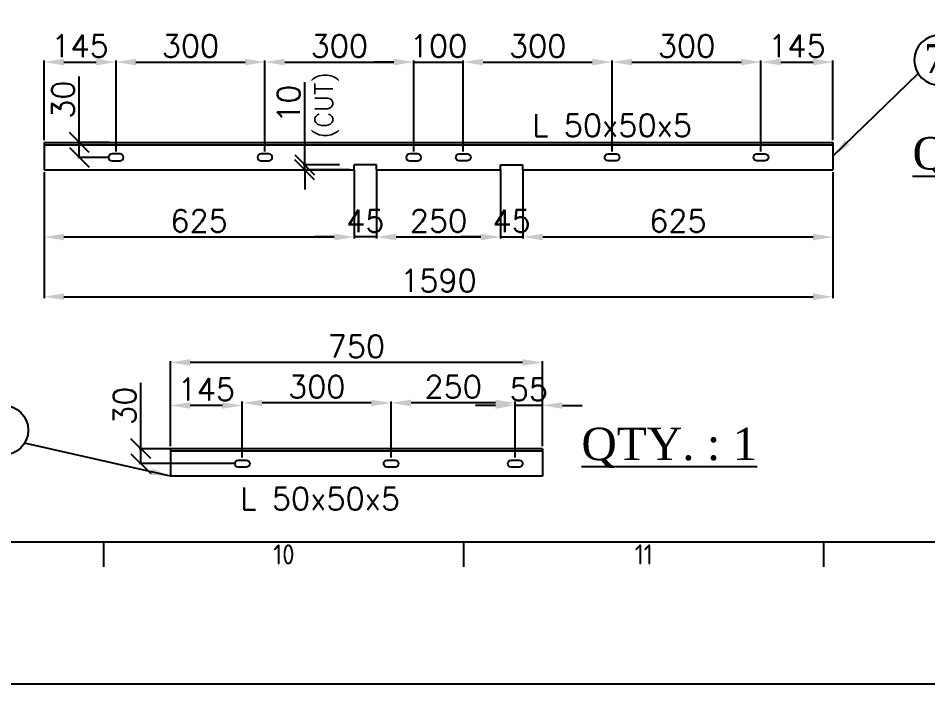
# Model space of a CAD drawing. Header units: inches. Extents: x 212980 to 238967, y -33384 to 2238.
# Drawn here: x 229619 to 231452, y -20732 to -19391 of the extents above; entities that cross this region are included whole.
import ezdxf
from ezdxf.enums import TextEntityAlignment as Align

# ---------------------------------------------------------------- set-up
doc = ezdxf.new("R2010")
doc.units = ezdxf.units.IN
doc.header["$LTSCALE"] = 15
doc.header["$MEASUREMENT"] = 0
doc.linetypes.add('CENTER', pattern=[50.8, 31.75, -6.35, 6.35, -6.35])
doc.layers.get('Defpoints').update_dxf_attribs({"lineweight": 0})
for name, color, linetype in [('2', 3, 'CENTER'), ('5', 8, 'Continuous'), ('CADRE', 5, 'Continuous'), ('TEXT', 1, 'Continuous')]:
    doc.layers.add(name, color=color, linetype=linetype)
doc.styles.add('ISO Proportional', font='isocp.shx')
doc.styles.add('ROMANS', font='ROMANS.shx')
doc.styles.add('style7', font='times.ttf', dxfattribs={"height": 24})
doc.dimstyles.new('11', dxfattribs={"dimtxt": 45, "dimasz": 40, "dimexe": 3, "dimexo": 5, "dimgap": 10, "dimtad": 1, "dimdec": 0, "dimdsep": 46, "dimtxsty": 'ROMANS', "dimcen": 2.5, "dimclrd": 6, "dimclre": 6, "dimclrt": 2, "dimadec": 0, "dimazin": 0, "dimtfac": 1, "dimtdec": 0, "dimtmove": 0, "dimatfit": 3, "dimfxl": 1, "dimarcsym": 0})

# ---------------------------------------------------------------- blocks, each defined once
blk = doc.blocks.new('KADR')
at = {"layer": 'CADRE', "color": 2}
for p, q in [((233351.2, -7198.2), (233351.2, -7100.9)), ((234746.5, -7198.2), (234746.5, -7100.9)), ((236141.9, -7198.2), (236141.9, -7100.9))]:
    blk.add_line(p, q, dxfattribs=at)
at = {"layer": 'CADRE', "color": 1}
blk.add_lwpolyline([(220145.5, -7651), (243248.6, -7651), (243248.6, 8686.2), (220145.5, 8686.2)], close=True, dxfattribs=at)
at = {"layer": 'CADRE'}
blk.add_lwpolyline([(220695.6, -7100.9), (242698.5, -7100.9), (242698.5, 8136.1), (220695.6, 8136.1)], close=True, dxfattribs=at)
at = {"layer": 'CADRE', "color": 2, "style": 'ISO Proportional'}
for s, p in [('10', (234048.8, -7149.5)), ('11', (235444.2, -7149.5))]:
    blk.add_text(s, height=77.79, dxfattribs=at).set_placement(p, align=Align.MIDDLE)
blk = doc.blocks.new('*D435')
at = {"color": 6, "lineweight": -2, "ltscale": 200, "transparency": 16777216}
for p, q in [((229671.3, -19701.2), (229671.3, -19834.6)), ((230296.3, -19696.2), (230296.3, -19834.6)), ((229711.3, -19831.6), (230256.3, -19831.6))]:
    blk.add_line(p, q, dxfattribs=at)
at = {"color": 6, "ltscale": 200, "transparency": 16777216}
for points in [[(229711.3, -19824.9), (229711.3, -19838.3), (229671.3, -19831.6)], [(230256.3, -19824.9), (230256.3, -19838.3), (230296.3, -19831.6)]]:
    blk.add_solid(points, dxfattribs=at)
at = {"layer": 'Defpoints', "color": 0, "ltscale": 200, "transparency": 16777216}
for p in [(229671.3, -19696.2), (230296.3, -19691.2), (230296.3, -19831.6)]:
    blk.add_point(p, dxfattribs=at)
at = {"color": 2, "ltscale": 200, "transparency": 16777216, "insert": (229983.8, -19799.1), "char_height": 45, "attachment_point": 5, "style": 'ROMANS'}
blk.add_mtext('625', dxfattribs=at)
blk = doc.blocks.new('*D436')
at = {"color": 6, "lineweight": -2, "ltscale": 200, "transparency": 16777216}
for p, q in [((230341.3, -19696.2), (230341.3, -19834.6)), ((230591.3, -19696.2), (230591.3, -19834.6)), ((230381.3, -19831.6), (230551.3, -19831.6))]:
    blk.add_line(p, q, dxfattribs=at)
at = {"color": 6, "ltscale": 200, "transparency": 16777216}
for points in [[(230381.3, -19824.9), (230381.3, -19838.3), (230341.3, -19831.6)], [(230551.3, -19824.9), (230551.3, -19838.3), (230591.3, -19831.6)]]:
    blk.add_solid(points, dxfattribs=at)
at = {"layer": 'Defpoints', "color": 0, "ltscale": 200, "transparency": 16777216}
for p in [(230341.3, -19691.2), (230591.3, -19691.2), (230591.3, -19831.6)]:
    blk.add_point(p, dxfattribs=at)
at = {"color": 2, "ltscale": 200, "transparency": 16777216, "insert": (230466.3, -19799.1), "char_height": 45, "attachment_point": 5, "style": 'ROMANS'}
blk.add_mtext('250', dxfattribs=at)
blk = doc.blocks.new('*D437')
at = {"color": 6, "lineweight": -2, "ltscale": 200, "transparency": 16777216}
for p, q in [((230591.3, -19696.2), (230591.3, -19834.6)), ((230636.3, -19696.2), (230636.3, -19834.6)), ((230551.3, -19831.6), (230511.3, -19831.6)), ((230591.3, -19831.6), (230636.3, -19831.6)), ((230676.3, -19831.6), (230716.3, -19831.6))]:
    blk.add_line(p, q, dxfattribs=at)
at = {"color": 6, "ltscale": 200, "transparency": 16777216}
for points in [[(230551.3, -19824.9), (230551.3, -19838.3), (230591.3, -19831.6)], [(230676.3, -19824.9), (230676.3, -19838.3), (230636.3, -19831.6)]]:
    blk.add_solid(points, dxfattribs=at)
at = {"layer": 'Defpoints', "color": 0, "ltscale": 200, "transparency": 16777216}
for p in [(230591.3, -19691.2), (230636.3, -19691.2), (230636.3, -19831.6)]:
    blk.add_point(p, dxfattribs=at)
at = {"color": 2, "ltscale": 200, "transparency": 16777216, "insert": (230613.8, -19799.1), "char_height": 45, "attachment_point": 5, "style": 'ROMANS'}
blk.add_mtext('45', dxfattribs=at)
blk = doc.blocks.new('*D438')
at = {"color": 6, "lineweight": -2, "ltscale": 200, "transparency": 16777216}
for p, q in [((230636.3, -19696.2), (230636.3, -19834.6)), ((231261.3, -19701.2), (231261.3, -19834.6)), ((230676.3, -19831.6), (231221.3, -19831.6))]:
    blk.add_line(p, q, dxfattribs=at)
at = {"color": 6, "ltscale": 200, "transparency": 16777216}
for points in [[(230676.3, -19824.9), (230676.3, -19838.3), (230636.3, -19831.6)], [(231221.3, -19824.9), (231221.3, -19838.3), (231261.3, -19831.6)]]:
    blk.add_solid(points, dxfattribs=at)
at = {"layer": 'Defpoints', "color": 0, "ltscale": 200, "transparency": 16777216}
for p in [(230636.3, -19691.2), (231261.3, -19696.2), (231261.3, -19831.6)]:
    blk.add_point(p, dxfattribs=at)
at = {"color": 2, "ltscale": 200, "transparency": 16777216, "insert": (230948.8, -19799.1), "char_height": 45, "attachment_point": 5, "style": 'ROMANS'}
blk.add_mtext('625', dxfattribs=at)
blk = doc.blocks.new('*D434')
at = {"color": 6, "lineweight": -2, "ltscale": 200, "transparency": 16777216}
for p, q in [((230296.3, -19803.6), (230296.3, -19834.6)), ((230341.3, -19803.6), (230341.3, -19834.6)), ((230256.3, -19831.6), (230216.3, -19831.6)), ((230341.3, -19831.6), (230296.3, -19831.6)), ((230381.3, -19831.6), (230421.3, -19831.6))]:
    blk.add_line(p, q, dxfattribs=at)
at = {"color": 6, "ltscale": 200, "transparency": 16777216}
for points in [[(230256.3, -19824.9), (230256.3, -19838.3), (230296.3, -19831.6)], [(230381.3, -19824.9), (230381.3, -19838.3), (230341.3, -19831.6)]]:
    blk.add_solid(points, dxfattribs=at)
at = {"layer": 'Defpoints', "color": 0, "ltscale": 200, "transparency": 16777216}
for p in [(230296.3, -19798.6), (230341.3, -19798.6), (230296.3, -19831.6)]:
    blk.add_point(p, dxfattribs=at)
at = {"color": 2, "ltscale": 200, "transparency": 16777216, "insert": (230318.8, -19799.1), "char_height": 45, "attachment_point": 5, "style": 'ROMANS'}
blk.add_mtext('45', dxfattribs=at)
blk = doc.blocks.new('_Oblique')
at = {"color": 0, "linetype": 'ByBlock', "lineweight": -2}
blk.add_line((-0.5, -0.5), (0.5, 0.5), dxfattribs=at)
blk = doc.blocks.new('*D439')
at = {"color": 6, "lineweight": -2, "ltscale": 200, "transparency": 16777216}
for p, q in [((230196.7, -19686.2), (230196.7, -19519.8)), ((230267, -19686.2), (230193.7, -19686.2)), ((230196.7, -19696.2), (230196.7, -19686.2)), ((230287.1, -19696.2), (230193.7, -19696.2)), ((230196.7, -19696.2), (230196.7, -19736.2))]:
    blk.add_line(p, q, dxfattribs=at)
at = {"layer": 'Defpoints', "color": 0, "ltscale": 200, "transparency": 16777216}
for p in [(230272, -19686.2), (230196.7, -19696.2), (230292.1, -19696.2)]:
    blk.add_point(p, dxfattribs=at)
at = {"color": 6, "lineweight": -2, "ltscale": 200, "transparency": 16777216, "xscale": 40, "yscale": 40, "zscale": 40}
for p, rotation in [((230196.7, -19686.2), 270), ((230196.7, -19696.2), 90)]:
    blk.add_blockref('_Oblique', p, dxfattribs=dict(at, rotation=rotation))
at = {"color": 2, "ltscale": 200, "transparency": 16777216, "insert": (230164.2, -19563), "char_height": 45, "attachment_point": 5, "rotation": 90, "style": 'ROMANS'}
blk.add_mtext('10', dxfattribs=at)
blk = doc.blocks.new('*D455')
at = {"color": 6, "lineweight": -2, "ltscale": 200, "transparency": 16777216}
for p, q in [((229742.3, -19641.2), (229742.3, -19508.3)), ((229803.4, -19641.2), (229739.3, -19641.2)), ((229742.3, -19671.2), (229742.3, -19641.2)), ((229803.4, -19671.2), (229739.3, -19671.2))]:
    blk.add_line(p, q, dxfattribs=at)
at = {"layer": 'Defpoints', "color": 0, "ltscale": 200, "transparency": 16777216}
for p in [(229742.3, -19641.2), (229808.4, -19641.2), (229808.4, -19671.2)]:
    blk.add_point(p, dxfattribs=at)
at = {"color": 6, "lineweight": -2, "ltscale": 200, "transparency": 16777216, "xscale": 40, "yscale": 40, "zscale": 40}
for p, rotation in [((229742.3, -19641.2), 90), ((229742.3, -19671.2), 270)]:
    blk.add_blockref('_Oblique', p, dxfattribs=dict(at, rotation=rotation))
at = {"color": 2, "ltscale": 200, "transparency": 16777216, "insert": (229709.8, -19554.8), "char_height": 45, "attachment_point": 5, "rotation": 90, "style": 'ROMANS'}
blk.add_mtext('30', dxfattribs=at)
blk = doc.blocks.new('*D456')
at = {"color": 6, "lineweight": -2, "ltscale": 200, "transparency": 16777216}
for p, q in [((230580.9, -20171), (230540.9, -20171)), ((230620.9, -20276.2), (230620.9, -20168)), ((230675.9, -20171), (230620.9, -20171)), ((230675.9, -20253.2), (230675.9, -20168)), ((230715.9, -20171), (230755.9, -20171))]:
    blk.add_line(p, q, dxfattribs=at)
at = {"color": 6, "ltscale": 200, "transparency": 16777216}
for points in [[(230580.9, -20164.4), (230580.9, -20177.7), (230620.9, -20171)], [(230715.9, -20164.4), (230715.9, -20177.7), (230675.9, -20171)]]:
    blk.add_solid(points, dxfattribs=at)
at = {"layer": 'Defpoints', "color": 0, "ltscale": 200, "transparency": 16777216}
for p in [(230620.9, -20171), (230675.9, -20258.2), (230620.9, -20281.2)]:
    blk.add_point(p, dxfattribs=at)
at = {"color": 2, "ltscale": 200, "transparency": 16777216, "insert": (230648.4, -20138.5), "char_height": 45, "attachment_point": 5, "style": 'ROMANS'}
blk.add_mtext('55', dxfattribs=at)
blk = doc.blocks.new('*D457')
at = {"color": 6, "lineweight": -2, "ltscale": 200, "transparency": 16777216}
for p, q in [((230370.9, -20276.2), (230370.9, -20163)), ((230580.9, -20166), (230410.9, -20166)), ((230620.9, -20276.2), (230620.9, -20163))]:
    blk.add_line(p, q, dxfattribs=at)
at = {"color": 6, "ltscale": 200, "transparency": 16777216}
for points in [[(230410.9, -20159.4), (230410.9, -20172.7), (230370.9, -20166)], [(230580.9, -20159.4), (230580.9, -20172.7), (230620.9, -20166)]]:
    blk.add_solid(points, dxfattribs=at)
at = {"layer": 'Defpoints', "color": 0, "ltscale": 200, "transparency": 16777216}
for p in [(230370.9, -20166), (230370.9, -20281.2), (230620.9, -20281.2)]:
    blk.add_point(p, dxfattribs=at)
at = {"color": 2, "ltscale": 200, "transparency": 16777216, "insert": (230495.9, -20133.5), "char_height": 45, "attachment_point": 5, "style": 'ROMANS'}
blk.add_mtext('250', dxfattribs=at)
blk = doc.blocks.new('*D458')
at = {"color": 6, "lineweight": -2, "ltscale": 200, "transparency": 16777216}
for p, q in [((230070.9, -20276.2), (230070.9, -20163)), ((230330.9, -20166), (230110.9, -20166)), ((230370.9, -20276.2), (230370.9, -20163))]:
    blk.add_line(p, q, dxfattribs=at)
at = {"color": 6, "ltscale": 200, "transparency": 16777216}
for points in [[(230110.9, -20159.4), (230110.9, -20172.7), (230070.9, -20166)], [(230330.9, -20159.4), (230330.9, -20172.7), (230370.9, -20166)]]:
    blk.add_solid(points, dxfattribs=at)
at = {"layer": 'Defpoints', "color": 0, "ltscale": 200, "transparency": 16777216}
for p in [(230070.9, -20166), (230070.9, -20281.2), (230370.9, -20281.2)]:
    blk.add_point(p, dxfattribs=at)
at = {"color": 2, "ltscale": 200, "transparency": 16777216, "insert": (230220.9, -20133.5), "char_height": 45, "attachment_point": 5, "style": 'ROMANS'}
blk.add_mtext('300', dxfattribs=at)
blk = doc.blocks.new('*D459')
at = {"color": 6, "lineweight": -2, "ltscale": 200, "transparency": 16777216}
for p, q in [((229925.9, -20253.2), (229925.9, -20168)), ((230030.9, -20171), (229965.9, -20171)), ((230070.9, -20276.2), (230070.9, -20168))]:
    blk.add_line(p, q, dxfattribs=at)
at = {"color": 6, "ltscale": 200, "transparency": 16777216}
for points in [[(229965.9, -20164.4), (229965.9, -20177.7), (229925.9, -20171)], [(230030.9, -20164.4), (230030.9, -20177.7), (230070.9, -20171)]]:
    blk.add_solid(points, dxfattribs=at)
at = {"layer": 'Defpoints', "color": 0, "ltscale": 200, "transparency": 16777216}
for p in [(229925.9, -20171), (229925.9, -20258.2), (230070.9, -20281.2)]:
    blk.add_point(p, dxfattribs=at)
at = {"color": 2, "ltscale": 200, "transparency": 16777216, "insert": (229998.4, -20138.5), "char_height": 45, "attachment_point": 5, "style": 'ROMANS'}
blk.add_mtext('145', dxfattribs=at)
blk = doc.blocks.new('*D460')
at = {"color": 6, "lineweight": -2, "ltscale": 200, "transparency": 16777216}
for p, q in [((229925.9, -20226.2), (229925.9, -20081.5)), ((230635.9, -20084.5), (229965.9, -20084.5)), ((230675.9, -20205.6), (230675.9, -20081.5))]:
    blk.add_line(p, q, dxfattribs=at)
at = {"color": 6, "ltscale": 200, "transparency": 16777216}
for points in [[(229965.9, -20077.8), (229965.9, -20091.1), (229925.9, -20084.5)], [(230635.9, -20077.8), (230635.9, -20091.1), (230675.9, -20084.5)]]:
    blk.add_solid(points, dxfattribs=at)
at = {"layer": 'Defpoints', "color": 0, "ltscale": 200, "transparency": 16777216}
for p in [(229925.9, -20084.5), (230675.9, -20210.6), (229925.9, -20231.2)]:
    blk.add_point(p, dxfattribs=at)
at = {"color": 2, "ltscale": 200, "transparency": 16777216, "insert": (230300.9, -20052), "char_height": 45, "attachment_point": 5, "style": 'ROMANS'}
blk.add_mtext('750', dxfattribs=at)
blk = doc.blocks.new('*D466')
at = {"color": 6, "lineweight": -2, "ltscale": 200, "transparency": 16777216}
for p, q in [((229671.3, -19772.9), (229671.3, -19955)), ((231261.3, -19772.9), (231261.3, -19955)), ((229711.3, -19952), (231221.3, -19952))]:
    blk.add_line(p, q, dxfattribs=at)
at = {"color": 6, "ltscale": 200, "transparency": 16777216}
for points in [[(229711.3, -19945.3), (229711.3, -19958.6), (229671.3, -19952)], [(231221.3, -19945.3), (231221.3, -19958.6), (231261.3, -19952)]]:
    blk.add_solid(points, dxfattribs=at)
at = {"layer": 'Defpoints', "color": 0, "ltscale": 200, "transparency": 16777216}
for p in [(229671.3, -19767.9), (231261.3, -19767.9), (231261.3, -19952)]:
    blk.add_point(p, dxfattribs=at)
at = {"color": 2, "ltscale": 200, "transparency": 16777216, "insert": (230466.3, -19919.5), "char_height": 45, "attachment_point": 5, "style": 'ROMANS'}
blk.add_mtext('1590', dxfattribs=at)
blk = doc.blocks.new('*D467')
at = {"color": 6, "lineweight": -2, "ltscale": 200, "transparency": 16777216}
for p, q in [((229671.3, -19636.2), (229671.3, -19476.1)), ((229711.3, -19479.1), (229776.4, -19479.1)), ((229816.4, -19659.2), (229816.4, -19476.1))]:
    blk.add_line(p, q, dxfattribs=at)
at = {"color": 6, "ltscale": 200, "transparency": 16777216}
for points in [[(229711.3, -19472.4), (229711.3, -19485.8), (229671.3, -19479.1)], [(229776.4, -19472.4), (229776.4, -19485.8), (229816.4, -19479.1)]]:
    blk.add_solid(points, dxfattribs=at)
at = {"layer": 'Defpoints', "color": 0, "ltscale": 200, "transparency": 16777216}
for p in [(229816.4, -19479.1), (229671.3, -19641.2), (229816.4, -19664.2)]:
    blk.add_point(p, dxfattribs=at)
at = {"color": 2, "ltscale": 200, "transparency": 16777216, "insert": (229743.8, -19446.6), "char_height": 45, "attachment_point": 5, "style": 'ROMANS'}
blk.add_mtext('145', dxfattribs=at)
blk = doc.blocks.new('*D468')
at = {"color": 6, "lineweight": -2, "ltscale": 200, "transparency": 16777216}
for p, q in [((229816.4, -19659.2), (229816.4, -19476.1)), ((229856.4, -19479.1), (230076.4, -19479.1)), ((230116.4, -19659.2), (230116.4, -19476.1))]:
    blk.add_line(p, q, dxfattribs=at)
at = {"color": 6, "ltscale": 200, "transparency": 16777216}
for points in [[(229856.4, -19472.4), (229856.4, -19485.8), (229816.4, -19479.1)], [(230076.4, -19472.4), (230076.4, -19485.8), (230116.4, -19479.1)]]:
    blk.add_solid(points, dxfattribs=at)
at = {"layer": 'Defpoints', "color": 0, "ltscale": 200, "transparency": 16777216}
for p in [(230116.4, -19479.1), (229816.4, -19664.2), (230116.4, -19664.2)]:
    blk.add_point(p, dxfattribs=at)
at = {"color": 2, "ltscale": 200, "transparency": 16777216, "insert": (229966.4, -19446.6), "char_height": 45, "attachment_point": 5, "style": 'ROMANS'}
blk.add_mtext('300', dxfattribs=at)
blk = doc.blocks.new('*D469')
at = {"color": 6, "lineweight": -2, "ltscale": 200, "transparency": 16777216}
for p, q in [((230116.4, -19659.2), (230116.4, -19476.1)), ((230156.4, -19479.1), (230376.4, -19479.1)), ((230416.4, -19659.2), (230416.4, -19476.1))]:
    blk.add_line(p, q, dxfattribs=at)
at = {"color": 6, "ltscale": 200, "transparency": 16777216}
for points in [[(230156.4, -19472.4), (230156.4, -19485.8), (230116.4, -19479.1)], [(230376.4, -19472.4), (230376.4, -19485.8), (230416.4, -19479.1)]]:
    blk.add_solid(points, dxfattribs=at)
at = {"layer": 'Defpoints', "color": 0, "ltscale": 200, "transparency": 16777216}
for p in [(230416.4, -19479.1), (230116.4, -19664.2), (230416.4, -19664.2)]:
    blk.add_point(p, dxfattribs=at)
at = {"color": 2, "ltscale": 200, "transparency": 16777216, "insert": (230266.4, -19446.6), "char_height": 45, "attachment_point": 5, "style": 'ROMANS'}
blk.add_mtext('300', dxfattribs=at)
blk = doc.blocks.new('*D470')
at = {"color": 6, "lineweight": -2, "ltscale": 200, "transparency": 16777216}
for p, q in [((230376.4, -19479.1), (230336.4, -19479.1)), ((230416.4, -19659.2), (230416.4, -19476.1)), ((230416.4, -19479.1), (230516.2, -19479.1)), ((230516.2, -19659.2), (230516.2, -19476.1)), ((230556.2, -19479.1), (230596.2, -19479.1))]:
    blk.add_line(p, q, dxfattribs=at)
at = {"color": 6, "ltscale": 200, "transparency": 16777216}
for points in [[(230376.4, -19472.4), (230376.4, -19485.8), (230416.4, -19479.1)], [(230556.2, -19472.4), (230556.2, -19485.8), (230516.2, -19479.1)]]:
    blk.add_solid(points, dxfattribs=at)
at = {"layer": 'Defpoints', "color": 0, "ltscale": 200, "transparency": 16777216}
for p in [(230516.2, -19479.1), (230416.4, -19664.2), (230516.2, -19664.2)]:
    blk.add_point(p, dxfattribs=at)
at = {"color": 2, "ltscale": 200, "transparency": 16777216, "insert": (230466.3, -19446.6), "char_height": 45, "attachment_point": 5, "style": 'ROMANS'}
blk.add_mtext('100', dxfattribs=at)
blk = doc.blocks.new('*D471')
at = {"color": 6, "lineweight": -2, "ltscale": 200, "transparency": 16777216}
for p, q in [((230516.2, -19659.2), (230516.2, -19476.1)), ((230556.2, -19479.1), (230776.2, -19479.1)), ((230816.2, -19659.2), (230816.2, -19476.1))]:
    blk.add_line(p, q, dxfattribs=at)
at = {"color": 6, "ltscale": 200, "transparency": 16777216}
for points in [[(230556.2, -19472.4), (230556.2, -19485.8), (230516.2, -19479.1)], [(230776.2, -19472.4), (230776.2, -19485.8), (230816.2, -19479.1)]]:
    blk.add_solid(points, dxfattribs=at)
at = {"layer": 'Defpoints', "color": 0, "ltscale": 200, "transparency": 16777216}
for p in [(230816.2, -19479.1), (230516.2, -19664.2), (230816.2, -19664.2)]:
    blk.add_point(p, dxfattribs=at)
at = {"color": 2, "ltscale": 200, "transparency": 16777216, "insert": (230666.2, -19446.6), "char_height": 45, "attachment_point": 5, "style": 'ROMANS'}
blk.add_mtext('300', dxfattribs=at)
blk = doc.blocks.new('*D472')
at = {"color": 6, "lineweight": -2, "ltscale": 200, "transparency": 16777216}
for p, q in [((230816.2, -19659.2), (230816.2, -19476.1)), ((230856.2, -19479.1), (231076.2, -19479.1)), ((231116.2, -19659.2), (231116.2, -19476.1))]:
    blk.add_line(p, q, dxfattribs=at)
at = {"color": 6, "ltscale": 200, "transparency": 16777216}
for points in [[(230856.2, -19472.4), (230856.2, -19485.8), (230816.2, -19479.1)], [(231076.2, -19472.4), (231076.2, -19485.8), (231116.2, -19479.1)]]:
    blk.add_solid(points, dxfattribs=at)
at = {"layer": 'Defpoints', "color": 0, "ltscale": 200, "transparency": 16777216}
for p in [(231116.2, -19479.1), (230816.2, -19664.2), (231116.2, -19664.2)]:
    blk.add_point(p, dxfattribs=at)
at = {"color": 2, "ltscale": 200, "transparency": 16777216, "insert": (230966.2, -19446.6), "char_height": 45, "attachment_point": 5, "style": 'ROMANS'}
blk.add_mtext('300', dxfattribs=at)
blk = doc.blocks.new('*D473')
at = {"color": 6, "lineweight": -2, "ltscale": 200, "transparency": 16777216}
for p, q in [((231116.2, -19659.2), (231116.2, -19476.1)), ((231156.2, -19479.1), (231221.3, -19479.1)), ((231261.3, -19636.2), (231261.3, -19476.1))]:
    blk.add_line(p, q, dxfattribs=at)
at = {"color": 6, "ltscale": 200, "transparency": 16777216}
for points in [[(231156.2, -19472.4), (231156.2, -19485.8), (231116.2, -19479.1)], [(231221.3, -19472.4), (231221.3, -19485.8), (231261.3, -19479.1)]]:
    blk.add_solid(points, dxfattribs=at)
at = {"layer": 'Defpoints', "color": 0, "ltscale": 200, "transparency": 16777216}
for p in [(231261.3, -19479.1), (231261.3, -19641.2), (231116.2, -19664.2)]:
    blk.add_point(p, dxfattribs=at)
at = {"color": 2, "ltscale": 200, "transparency": 16777216, "insert": (231188.8, -19446.6), "char_height": 45, "attachment_point": 5, "style": 'ROMANS'}
blk.add_mtext('145', dxfattribs=at)
blk = doc.blocks.new('*D480')
at = {"color": 6, "lineweight": -2, "ltscale": 200, "transparency": 16777216}
for p, q in [((229866.2, -20258.2), (229866.2, -20125.3)), ((230057.9, -20258.2), (229863.2, -20258.2)), ((229866.2, -20288.2), (229866.2, -20258.2)), ((230057.9, -20288.2), (229863.2, -20288.2))]:
    blk.add_line(p, q, dxfattribs=at)
at = {"layer": 'Defpoints', "color": 0, "ltscale": 200, "transparency": 16777216}
for p in [(229866.2, -20258.2), (230062.9, -20258.2), (230062.9, -20288.2)]:
    blk.add_point(p, dxfattribs=at)
at = {"color": 6, "lineweight": -2, "ltscale": 200, "transparency": 16777216, "xscale": 40, "yscale": 40, "zscale": 40}
for p, rotation in [((229866.2, -20258.2), 90), ((229866.2, -20288.2), 270)]:
    blk.add_blockref('_Oblique', p, dxfattribs=dict(at, rotation=rotation))
at = {"color": 2, "ltscale": 200, "transparency": 16777216, "insert": (229833.7, -20171.8), "char_height": 45, "attachment_point": 5, "rotation": 90, "style": 'ROMANS'}
blk.add_mtext('30', dxfattribs=at)

msp = doc.modelspace()

# ---------------------------------------------------------------- linework, layer by layer
for p, q in [((229671.3, -19641.19), (231261.3, -19641.19)), ((229671.3, -19646.19), (231261.3, -19646.19)), ((229671.3, -19696.19), (230296.3, -19696.19)), ((230341.3, -19696.19), (230591.3, -19696.19)), ((230636.3, -19696.19), (231261.3, -19696.19)), ((230675.95, -20258.2), (229925.95, -20258.2)), ((230675.95, -20263.2), (229925.95, -20263.2)), ((230675.95, -20313.2), (229925.95, -20313.2))]:
    msp.add_line(p, q)
at = {"color": 7, "ltscale": 200}
for p, q in [((229671.3, -19641.19), (229671.3, -19696.19)), ((231261.3, -19641.19), (231261.3, -19696.19)), ((230296.3, -19696.19), (230296.3, -19686.19)), ((230341.3, -19686.19), (230296.3, -19686.19)), ((230341.3, -19696.19), (230341.3, -19686.19)), ((230591.3, -19696.19), (230591.3, -19686.19)), ((230591.3, -19686.19), (230636.3, -19686.19)), ((230636.3, -19696.19), (230636.3, -19686.19)), ((229925.95, -20258.2), (229925.95, -20313.2)), ((230675.95, -20258.2), (230675.95, -20313.2))]:
    msp.add_line(p, q, dxfattribs=at)
for points in [[(229808.38, -19664.19, 1), (229808.38, -19678.19), (229824.38, -19678.19, 1), (229824.38, -19664.19)], [(230108.38, -19664.19, 1), (230108.38, -19678.19), (230124.38, -19678.19, 1), (230124.38, -19664.19)], [(230408.38, -19664.19, 1), (230408.38, -19678.19), (230424.38, -19678.19, 1), (230424.38, -19664.19)], [(230524.21, -19664.19, -1), (230524.21, -19678.19), (230508.21, -19678.19, -1), (230508.21, -19664.19)], [(230824.21, -19664.19, -1), (230824.21, -19678.19), (230808.21, -19678.19, -1), (230808.21, -19664.19)], [(231124.21, -19664.19, -1), (231124.21, -19678.19), (231108.21, -19678.19, -1), (231108.21, -19664.19)], [(230078.86, -20281.2, -1), (230078.86, -20295.2), (230062.86, -20295.2, -1), (230062.86, -20281.2)], [(230378.86, -20281.2, -1), (230378.86, -20295.2), (230362.86, -20295.2, -1), (230362.86, -20281.2)], [(230628.86, -20281.2, -1), (230628.86, -20295.2), (230612.86, -20295.2, -1), (230612.86, -20281.2)]]:
    msp.add_lwpolyline(points, format="xyb", close=True)
at = {"layer": '2', "color": 8, "linetype": 'ByBlock'}
for points in [[(231546.13, -19425.47), (231475.66, -19424.9, 1), (231475.66, -19525.6), (231546.13, -19525.6, 1.0056195), (231546.13, -19425.47)], [(229518.53, -20170.9), (229589, -20170.34, -1), (229589, -20271.04), (229518.53, -20271.04, -1.0056195), (229518.53, -20170.9)]]:
    msp.add_lwpolyline(points, format="xyb", dxfattribs=at)

# ---------------------------------------------------------------- block references
at = {"color": 11, "xscale": 0.5198400000000001, "yscale": 0.5198400000000001, "zscale": 0.5198400000000001}
msp.add_blockref('KADR', (108486.73, -16754.63), dxfattribs=at)

# ---------------------------------------------------------------- texts
at = {"layer": '5', "color": 2, "style": 'style7'}
msp.add_text('7M', height=58.905, dxfattribs=at).set_placement((231506.59, -19471.92), align=Align.MIDDLE_CENTER)
for p in [(231421.63, -19695.61), (230754.38, -20281.19)]:
    msp.add_text('%%UQTY. : 1', height=65.45, dxfattribs=at).set_placement(p)
at = {"layer": 'TEXT', "color": 2, "style": 'ROMANS'}
msp.add_text('(CUT)', height=36, rotation=90, dxfattribs=at).set_placement((230253.29, -19633.3))
for p in [(230655.16, -19629.23), (230066.84, -20381.19)]:
    msp.add_text('L 50x50x5', height=45, dxfattribs=at).set_placement(p)

# ---------------------------------------------------------------- dimensions: what is measured, and where the dimension line sits
at = {"color": 7, "ltscale": 200}
for base, p1, p2, picture, middle in [((229816.38, -19479.11), (229671.3, -19641.19), (229816.38, -19664.19), '*D467', (229743.84, -19446.61)), ((230296.3, -19831.59), (229671.3, -19696.19), (230296.3, -19691.19), '*D435', (229983.8, -19799.09)), ((231261.3, -19951.95), (229671.3, -19767.89), (231261.3, -19767.89), '*D466', (230466.3, -19919.45)), ((229925.95, -20084.48), (230675.95, -20210.62), (229925.95, -20231.24), '*D460', (230300.95, -20051.98))]:
    dim = msp.add_linear_dim(base=base, p1=p1, p2=p2, dimstyle='11', dxfattribs=at)
    dim.commit()
    dim.dimension.update_dxf_attribs({"geometry": picture, "text_midpoint": middle})
for base, p1, p2, picture, middle in [((230116.38, -19479.11), (229816.38, -19664.19), (230116.38, -19664.19), '*D468', (229966.38, -19446.61)), ((230416.38, -19479.11), (230116.38, -19664.19), (230416.38, -19664.19), '*D469', (230266.38, -19446.61)), ((230816.21, -19479.11), (230516.21, -19664.19), (230816.21, -19664.19), '*D471', (230666.21, -19446.61)), ((231116.21, -19479.11), (230816.21, -19664.19), (231116.21, -19664.19), '*D472', (230966.21, -19446.61)), ((231261.3, -19479.11), (231116.21, -19664.19), (231261.3, -19641.19), '*D473', (231188.75, -19446.61)), ((230591.3, -19831.59), (230341.3, -19691.19), (230591.3, -19691.19), '*D436', (230466.3, -19799.09)), ((231261.3, -19831.59), (230636.3, -19691.19), (231261.3, -19696.19), '*D438', (230948.8, -19799.09)), ((229925.95, -20171.05), (230070.86, -20281.2), (229925.95, -20258.2), '*D459', (229998.41, -20138.55)), ((230070.86, -20166.05), (230370.86, -20281.2), (230070.86, -20281.2), '*D458', (230220.86, -20133.55)), ((230370.86, -20166.05), (230620.86, -20281.2), (230370.86, -20281.2), '*D457', (230495.86, -20133.55))]:
    dim = msp.add_linear_dim(base=base, p1=p1, p2=p2, dimstyle='11', override={"dimtmove": 1}, dxfattribs=at)
    dim.commit()
    dim.dimension.update_dxf_attribs({"geometry": picture, "text_midpoint": middle})
for base, p1, p2, picture, middle in [((230516.21, -19479.11), (230416.38, -19664.19), (230516.21, -19664.19), '*D470', (230466.3, -19479.11)), ((230636.3, -19831.59), (230591.3, -19691.19), (230636.3, -19691.19), '*D437', (230613.8, -19831.59))]:
    dim = msp.add_linear_dim(base=base, p1=p1, p2=p2, dimstyle='11', override={"dimtmove": 1}, dxfattribs=at)
    dim.commit()
    dim.dimension.update_dxf_attribs({"geometry": picture, "text_midpoint": middle, "dimtype": 160})
for base, p1, p2, picture, middle in [((229742.27, -19641.19), (229808.38, -19671.19), (229808.38, -19641.19), '*D455', (229709.77, -19554.76)), ((229866.2, -20258.2), (230062.86, -20288.2), (230062.86, -20258.2), '*D480', (229833.7, -20171.78))]:
    dim = msp.add_linear_dim(base=base, p1=p1, p2=p2, angle=90, dimstyle='11', override={"dimblk1": 'Oblique', "dimblk2": 'Oblique', "dimsah": 1}, dxfattribs=at)
    dim.commit()
    dim.dimension.update_dxf_attribs({"geometry": picture, "text_midpoint": middle})
dim = msp.add_linear_dim(base=(230196.69, -19696.19), p1=(230271.97, -19686.19), p2=(230292.15, -19696.19), angle=270, dimstyle='11', override={"dimblk1": 'Oblique', "dimblk2": 'Oblique', "dimsah": 1}, dxfattribs=at)
dim.commit()
dim.dimension.update_dxf_attribs({"geometry": '*D439', "text_midpoint": (230196.69, -19562.97), "dimtype": 160})
for base, p1, p2, picture, middle in [((230296.3, -19831.59), (230341.3, -19798.6), (230296.3, -19798.6), '*D434', (230318.8, -19831.59)), ((230620.86, -20171.05), (230675.95, -20258.2), (230620.86, -20281.2), '*D456', (230648.41, -20171.05))]:
    dim = msp.add_linear_dim(base=base, p1=p1, p2=p2, dimstyle='11', dxfattribs=at)
    dim.commit()
    dim.dimension.update_dxf_attribs({"geometry": picture, "text_midpoint": middle, "dimtype": 160})

# ---------------------------------------------------------------- leaders
for points in [[(231261.3, -19668.69), (231432.91, -19501.85)], [(229925.95, -20313.2), (229631.75, -20247.29)]]:
    msp.add_leader(points, dimstyle='11', override={"dimtmove": 1}, dxfattribs=at)

doc.saveas('drawing.dxf')
